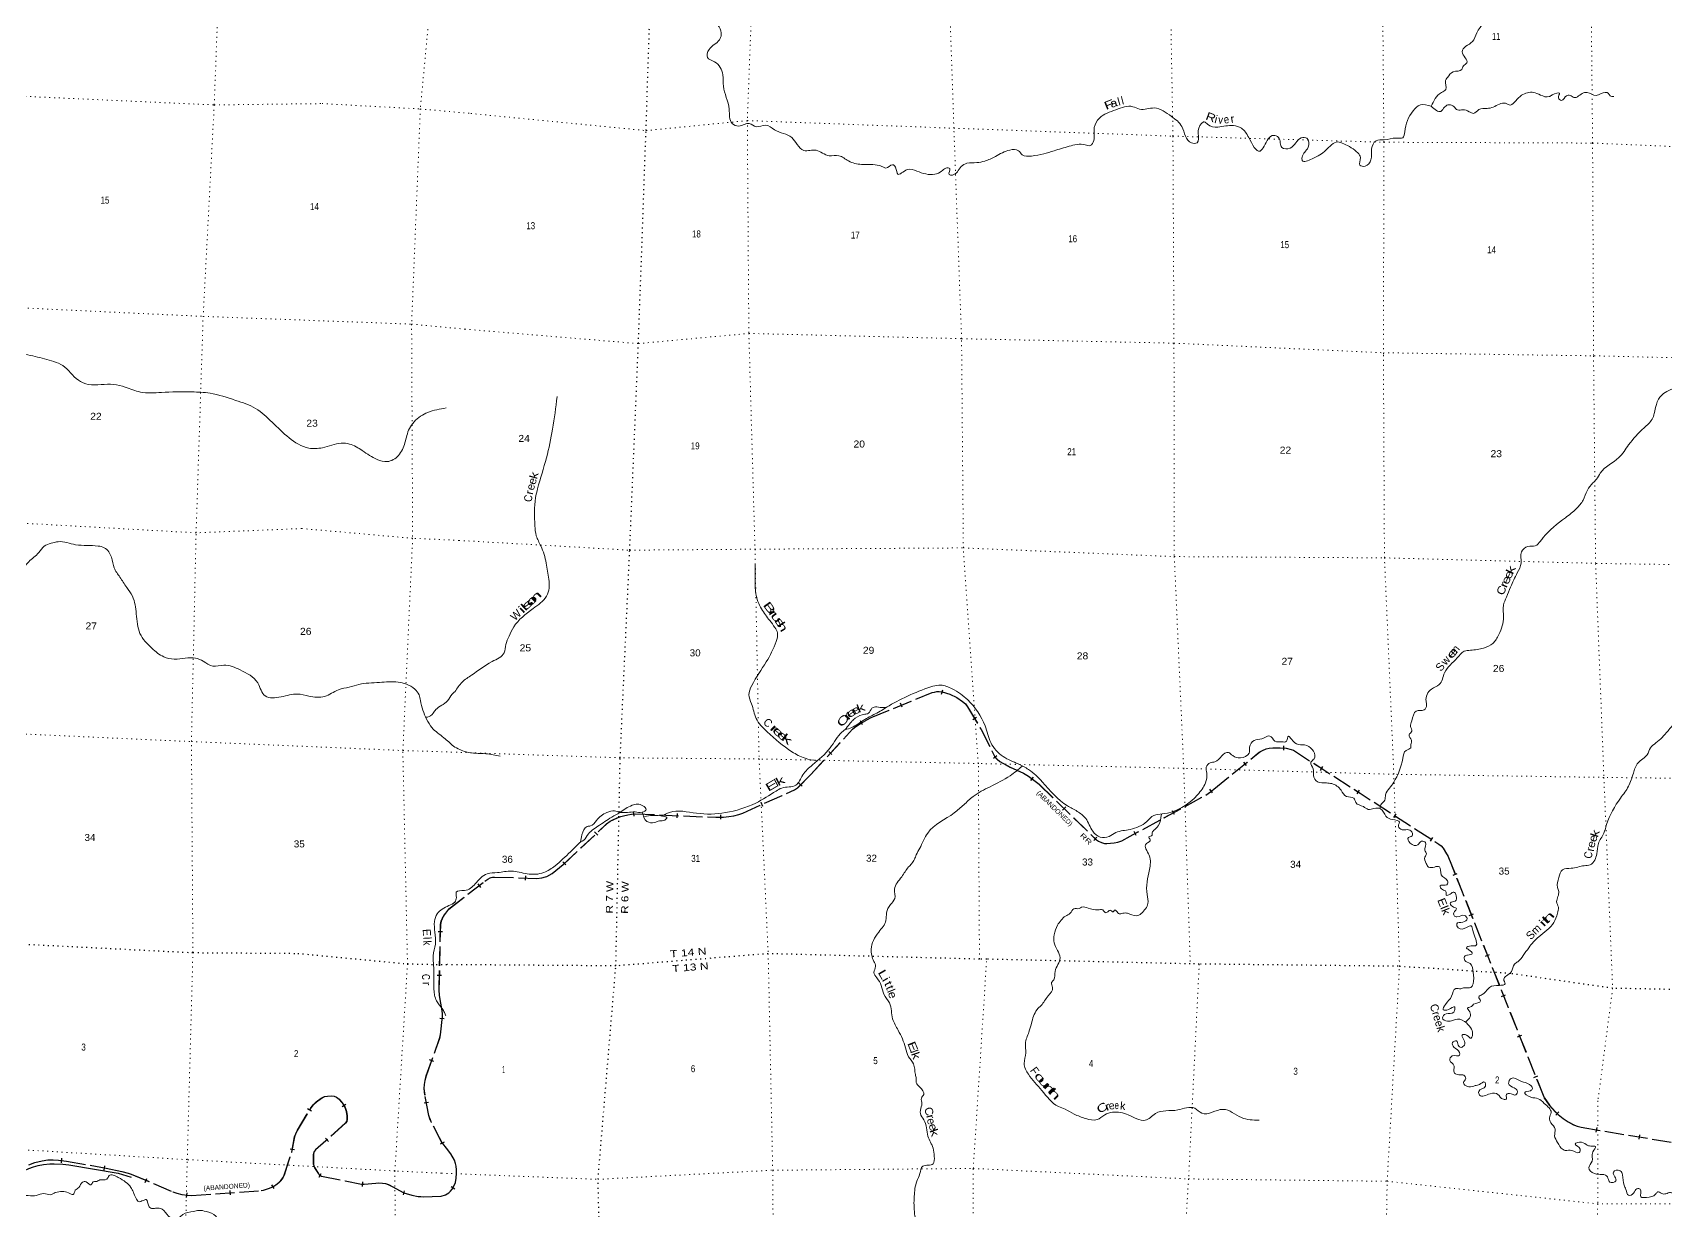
# Model space of a CAD drawing. Header units: feet. Extents: x -757852 to -501257, y -360805 to -170898.
# Drawn here: x -640442 to -599646, y -309366 to -279945 of the extents above; entities that cross this region are included whole.
import ezdxf
from ezdxf.enums import TextEntityAlignment as Align

# ---------------------------------------------------------------- set-up
doc = ezdxf.new("R2010")
doc.units = ezdxf.units.FT
doc.header["$LTSCALE"] = 80
doc.linetypes.add('DOTTED', pattern=[1.5, 0.3, -1.2])
doc.linetypes.add('LONG_DASHED', pattern=[7.5, 6, -1.5])
for name, color, linetype, lineweight in [('29', 7, 'Continuous', 25), ('34', 7, 'Continuous', 13), ('39', 7, 'Continuous', 13), ('41', 7, 'Continuous', 13), ('6', 7, 'DOTTED', 25), ('63', 7, 'Continuous', 25), ('7', 7, 'DOTTED', 13)]:
    doc.layers.add(name, color=color, linetype=linetype, lineweight=lineweight)

msp = doc.modelspace()

# ---------------------------------------------------------------- linework, layer by layer
at = {"layer": '29'}
msp.add_lwpolyline([(-646015.31, -311522.09), (-645696.04, -311306.99), (-645441.97, -311114.11), (-645360.72, -311066.31), (-645152.31, -310954.01), (-641922.14, -309398.09), (-641740.79, -309291.1), (-641652.38, -309225.56), (-640865.07, -308511.28), (-640764.06, -308442.68), (-640646.45, -308373.71), (-640535.77, -308321.94), (-640423.26, -308279.5), (-640304.23, -308246.88), (-640170.52, -308220.78), (-640013.98, -308201.2), (-639901.47, -308201.19), (-639687.52, -308209.67), (-639534.58, -308227.3), (-638303.7, -308441.01), (-637981.21, -308535.89)], dxfattribs=at)
at = {"layer": '34', "linetype": 'LONG_DASHED'}
for points in [[(-630040.79, -301836.95), (-629139.79, -301146.07), (-629012.49, -301069.53), (-628947.4, -301046.28), (-628904.24, -301043.16), (-627845.54, -301076.52), (-627715.36, -301064.88), (-627627.03, -301036.97), (-627594.48, -301027.67), (-627455.01, -300950.93), (-627184.51, -300730.97), (-626097.46, -299713.15), (-626009.11, -299649.66), (-625939.37, -299615.93), (-625832.44, -299565.93), (-625741.51, -299532.69), (-625676.7, -299512.44), (-625569.76, -299489.18), (-625481.43, -299475.22), (-625382.17, -299464.99), (-623374.28, -299550.2), (-623180.07, -299546.16), (-623047.57, -299533.36), (-622924.36, -299513.6), (-622799.86, -299481.72), (-622698.87, -299446.15), (-621406.4, -298865.86), (-621331.11, -298815.29), (-620995.59, -298477.37), (-619954.17, -297347.77), (-619860.54, -297276.19), (-619758.25, -297208.75), (-619579.26, -297104.09), (-619485.1, -297057.38), (-617965.12, -296434.46), (-617905.55, -296421.47), (-617847.43, -296412.17), (-617793.97, -296412.17), (-617717.25, -296419.15), (-617523.9, -296475.41), (-617349.97, -296561.02), (-617208.17, -296654.05), (-617135.65, -296718.3), (-617082.65, -296790.11), (-616744.47, -297351.63), (-616408.52, -298025.88), (-616348.07, -298096.03), (-616273.68, -298156.5), (-616016.95, -298299.03), (-615687.88, -298444.9), (-615561.89, -298521.42), (-615291.31, -298725.21), (-613864.64, -300114.25), (-613809.59, -300150.85), (-613735.21, -300182.25), (-613658.49, -300202.02), (-613599.41, -300203.22), (-613414.41, -300191.55), (-613328.4, -300174.11), (-613228.06, -300137.83), (-611123.11, -298995.94), (-611013.09, -298911.21), (-610929.4, -298850.74), (-609789.63, -297925.78), (-609711.31, -297879.72), (-609622.98, -297844.84), (-609541.62, -297826.23), (-609451.4, -297815.32), (-609271.96, -297814.6), (-609120.86, -297823.9), (-608996.07, -297854.6), (-608939.54, -297877.4), (-605304.97, -300218.46), (-605250.39, -300262.48), (-605201.57, -300318.29), (-605115.67, -300460.52), (-605083.02, -300513.66), (-602681.42, -306546.51), (-602546.87, -306742.08), (-602402.74, -306901.4), (-602327.58, -306971.67), (-602202.83, -307072.34), (-602072.65, -307160.72), (-601937.82, -307235.15), (-601847.16, -307271.2), (-601750.29, -307295.64), (-598680.81, -307806.4)], [(-630202.5, -307685.62), (-630472.21, -307174.2), (-630502.45, -307099.72), (-630539.98, -306993.64), (-630637.6, -306490.32), (-630656.38, -306323.73), (-630649, -306223.44), (-630632.72, -306125.69), (-630602.94, -306004.59), (-630269.81, -305074.85), (-630250.67, -304978.31), (-630200.67, -304521.14), (-630197.7, -304454.58), (-630207.01, -304382.43), (-630274.47, -304000.72), (-630282.07, -303857.37), (-630245.93, -302223.41), (-630227.95, -302144.58), (-630202.36, -302081.74), (-630147.32, -301986.73), (-630116.29, -301942.09), (-630041.79, -301845.17)], [(-640534.14, -308236.11), (-640385.25, -308177.93), (-640203.07, -308136.59), (-640063.5, -308112.14), (-639933.22, -308107.49), (-639793.65, -308116.8), (-639593.58, -308140.08), (-638607.23, -308316.97), (-638216.41, -308400.75), (-638060.55, -308439.16), (-637978.4, -308467.06), (-636941.98, -308904.84), (-636836.93, -308940.72), (-636713.64, -308970.98), (-636576.39, -308994.25), (-636471.9, -309001.8), (-634735.17, -308875.01), (-634673.47, -308863.91), (-634619.97, -308851.11), (-634550.18, -308825.51), (-634440.84, -308781.29), (-634363.52, -308734.07), (-634284.98, -308674.22), (-634233.8, -308623.02), (-634184.95, -308555.52), (-634152.06, -308488.32), (-633964.2, -307910.13), (-633892.04, -307529.97), (-633863.92, -307454.63), (-633824.37, -307368.51), (-633499.85, -306826.5), (-633426.59, -306729.63), (-633352.15, -306662.13), (-633227.73, -306568.28), (-633180, -306543.43), (-633145.11, -306529.47), (-633077.64, -306520.16), (-632982.27, -306513.17), (-632910.72, -306518.39), (-632849.67, -306541.1), (-632789.18, -306589.98), (-632707.76, -306680.75), (-632638.34, -306795.1), (-632605.4, -306896.04), (-632591.44, -307007.76), (-632591.44, -307096.2), (-632598.42, -307145.08), (-632630.42, -307189.46), (-633116.25, -307624.99), (-633375.4, -307853.8), (-633403.32, -307884.05), (-633417.38, -307916.62), (-633428.91, -307969.01), (-633429.02, -308211.92), (-633419.6, -308252.96), (-633398.67, -308304.17), (-633303.29, -308453.12), (-633277.21, -308485.42), (-633226.52, -308513.64), (-632223.4, -308716.54), (-632156.44, -308719.62), (-631866.71, -308687.81), (-631795.86, -308687.04), (-631698.16, -308695.18), (-631627.78, -308702.2), (-631556.26, -308727.76), (-631169.16, -308931.58), (-630970.03, -308993.09), (-630811.85, -309021.02), (-630742.06, -309028.01), (-630679.04, -309031.07), (-630239.19, -309018.79)]]:
    msp.add_lwpolyline(points, dxfattribs=at)
at = {"layer": '39'}
for points in [[(-605495.3, -281784.59), (-605241.41, -281442), (-605135.12, -281366.12), (-605137.88, -281140.68), (-605091.95, -281067.35), (-604945.89, -280924.02), (-604731.42, -280862.85), (-604693.23, -280777.26), (-604605.02, -280700.94), (-604725.13, -280422.33), (-604631.49, -280285.77), (-604467.96, -280169.03), (-604358.28, -279948.35), (-604183.62, -279699.07), (-603891.04, -279134.74), (-603705.86, -278865.6), (-603430.96, -278713.34), (-603395.77, -278583.4), (-603555.54, -278368.22), (-603726.16, -278186.99), (-603675.19, -277898.47), (-603595.57, -277501.99), (-603503.93, -277365.39), (-603235, -277124.45), (-603164.26, -276763.97), (-603108.86, -276543.98), (-602880.76, -276330.21), (-602784.41, -276163.54), (-602811.23, -275935.5), (-602682.78, -275514.06), (-602588.86, -275107.87), (-602415.05, -274894.79), (-602333.55, -274761.96), (-602343.03, -274480.02), (-602244.57, -274309.37), (-602036.95, -274197.73)], [(-629307.27, -275177.18), (-629037.32, -275038.04), (-628660.59, -274914.43), (-628385.53, -274927.17), (-628150.88, -274949), (-627970.74, -275152.6), (-627826.28, -275335.21), (-627469.68, -275470.68), (-627386.45, -275263.44), (-627162.69, -275063.66), (-626950.69, -275022.55), (-626790.42, -275044.57), (-626520.37, -274841.89), (-626151.37, -274877.05), (-625935.83, -275113.71), (-626009.88, -275443.92), (-626067.45, -275842.95), (-625975.11, -275933.74), (-625728.26, -275863.3), (-625557.79, -275793.01), (-624971.09, -275801.28), (-624883.67, -275672.62), (-624897.18, -275477.11), (-624779.17, -275415.6), (-624275.55, -275538.56), (-623780, -275834.37), (-623614.58, -276323.35), (-623628.28, -276651.01), (-623683.86, -276879.05), (-623470.47, -277208.22), (-623047.24, -277502.27), (-622844.89, -277615.86), (-622654.48, -277896.18), (-622452.9, -278386.05), (-622630.61, -278679.52), (-622692.62, -278838.98), (-622746.12, -279149.57), (-622859.94, -279289.66), (-623123.6, -279305.36), (-623373.63, -279081.94), (-623497.39, -279131.24), (-623595.39, -279368.3), (-623434.5, -279621.74), (-623236.31, -279998.84), (-623283.42, -280122.45), (-623540.44, -280369.72), (-623581.26, -280567.93), (-623406.89, -280674.81), (-623197.38, -280997.85), (-623181.97, -281283.96), (-623038.56, -281854.91), (-622962.57, -282214.93), (-622799.26, -282279.29), (-622536.39, -282211.25), (-622359.44, -282294.04), (-622129.36, -282253.37), (-621907.02, -282371.48), (-621475.41, -282565.13), (-621336.79, -282739.55), (-621171.4, -282886.45), (-620861.77, -282881.93), (-620706.69, -282954.13), (-620539.36, -283018.58), (-620296.17, -283018.48), (-620056.07, -283151.1), (-619730.44, -283235.51), (-619286.98, -283266.46), (-619167.49, -283313.64), (-619123.62, -283328.8), (-618956.84, -283244.33), (-618881.96, -283308.53), (-618827.76, -283482.91), (-618589.86, -283365.97), (-618347.51, -283402.06), (-617899.16, -283481.42), (-617730.55, -283405.04), (-617624.31, -283331.17), (-617526.02, -283339.61), (-617541.6, -283490.14), (-617461.53, -283504.17), (-617241.47, -283290.21), (-617096.87, -283209.22), (-616853.25, -283191.02), (-616653.4, -283153.64), (-616385.37, -283037.43), (-616021.85, -282877.28), (-615811.22, -282894.49), (-615713.14, -282997.49), (-615482.7, -283027.26), (-615179.97, -282974.28), (-614920.83, -282894.08)], [(-605496.63, -281783.89), (-605256.39, -281910.48), (-605159.35, -281800.17), (-605047.5, -281744.54), (-604934.09, -281793.59), (-604837.54, -281876.43), (-604706.83, -281873.59), (-604547.12, -281919.74), (-604441.6, -281962.56), (-604306.72, -281867.25), (-604101.02, -281838.06), (-603947.47, -281803.58), (-603637.78, -281710.52), (-603518.19, -281753.68), (-603381.02, -281646.36), (-603237.11, -281509.02), (-602939.99, -281437.79), (-602766.69, -281504.4), (-602548.54, -281543.93), (-602471.17, -281501.54), (-602289.26, -281457.69), (-602318.01, -281569.67), (-602241.17, -281635.94), (-602113.85, -281520.32), (-602027.24, -281512.38), (-601929.99, -281565.05), (-601688.08, -281448.21), (-601597.45, -281440.36), (-601376.03, -281512.17), (-601250.31, -281464.93), (-601065.37, -281463.41), (-601024.6, -281524.77), (-600930.47, -281539.14)], [(-614920.83, -282894.08), (-614546.44, -282784.49), (-614139.59, -282748.14), (-614019.4, -282765.16), (-613927.95, -282636.6), (-613914.3, -282310.95), (-613786.26, -282078.64), (-613375.41, -281871.35), (-612949.55, -281795.21), (-612784.14, -281855.59), (-612415.65, -281826.35), (-611988.47, -282038), (-611725.09, -282291.92), (-611487.38, -282698.16), (-611344.57, -282693.59), (-611319.07, -282462.81), (-611234.85, -282213.34), (-611169.58, -282172.67), (-611084.62, -282235.11), (-610827, -282305.79), (-610436.12, -282265.02), (-610240.73, -282332.17), (-610055.26, -282566.08), (-609771.71, -282903.01), (-609672.38, -282780.67), (-609432.92, -282510.84), (-609311.56, -282564.11), (-609224.99, -282815.74), (-609022.25, -282826.72), (-608743.04, -282575.97), (-608600.51, -282583.47), (-608573.64, -282809.49), (-608724.11, -283055.34), (-608717.96, -283135.98), (-608473.86, -283097.66), (-608127.11, -282880.76), (-607828.84, -282674.74), (-607681.18, -282720.6), (-607330.77, -282948.48), (-607267.21, -283066.74), (-607279.67, -283255.58), (-607147.56, -283278.93), (-607003.18, -283121.47), (-606986.74, -282848.21), (-606875.48, -282645.68), (-606671.94, -282622.48), (-606365.43, -282579.65), (-606208.42, -282569.4), (-606158.78, -282423.71), (-605949.55, -281899.61), (-605767.15, -281749.12), (-605496.63, -281783.89)], [(-653273.42, -292494.56), (-653280.06, -292344.73), (-653194.18, -292133.85), (-653097.65, -291744.28), (-653139.3, -291487.78), (-653183.71, -291182.94), (-653072.12, -290988.84), (-652987.99, -290767.85), (-652908.98, -290667.4), (-652828.38, -290583.07), (-652531.16, -290287.31), (-652165.82, -289922.98), (-651678.79, -289441.23), (-651576.16, -289204.65), (-651508.85, -289089.8), (-651458.68, -288938.3), (-651299.76, -288858.07), (-651260, -288720.37), (-651215.99, -288651.15), (-651120.6, -288617.49), (-650858.59, -288361.02), (-650540.27, -288182.46), (-650156.25, -288029.78), (-649668.12, -287972.37), (-649574.09, -287757.68), (-649388.41, -287575.6), (-649145.13, -287499.61), (-648908.4, -287443.57), (-648819.51, -287427.83), (-648602.03, -287572.37), (-648156.02, -287666.67), (-647596.51, -287570.94), (-647064.15, -287436.27), (-646592.72, -287480.98), (-646158.8, -287810.24), (-645763.84, -288090.21), (-645316.67, -288061.87), (-644934.78, -287991.58), (-644555.74, -288031.82), (-644128.83, -288008.98), (-643755.51, -287725.3), (-643144.28, -287417.78), (-642950.89, -287404.82), (-642676.87, -287462.38), (-642328.2, -287588.28), (-641314.65, -287977.19), (-640877.95, -287964.67), (-640377, -288034.29), (-639911.78, -288163.29), (-639689.09, -288261.71), (-639300.37, -288627.98), (-639051.66, -288731.12), (-638416.21, -288731.92), (-638128.44, -288801.91), (-637749.47, -288922.58), (-637226.87, -288932.45), (-636464.4, -288920.54), (-636010.75, -288952.7), (-635369.82, -289130.61), (-634870.29, -289332.92), (-634456.88, -289677.73), (-634034.52, -290065), (-633544.47, -290323.36), (-633202.38, -290314.35), (-632730.93, -290202.2), (-632526.31, -290221.72), (-632204.8, -290387.12), (-631832.44, -290608.17), (-631582.44, -290661.06), (-631303.02, -290509.62), (-631139.88, -290188.18), (-631028.26, -289837.22), (-630748.83, -289528.93), (-630567.38, -289433.2), (-630109.99, -289320.68)], [(-598167.55, -288157.21), (-598372.21, -288251.93), (-598512.5, -288320.95), (-598722.95, -288295.69), (-598853.69, -288471.59), (-598917.44, -288618.94), (-599085.24, -288661.13), (-599357.66, -288793.32), (-599736.28, -288997.38), (-599870.39, -289231.55), (-599921.95, -289459.68), (-599977.52, -289601.2), (-600177.59, -289819.67), (-600563.39, -290244.9), (-600807.95, -290560.88), (-601271.2, -290945.99), (-601367.32, -291102.61), (-601455.91, -291195.02), (-601592.82, -291376.8), (-601703.11, -291623.63), (-601864.82, -291834.99), (-602141.46, -292061.66), (-602699.84, -292561.15), (-602766.19, -292648.07), (-602897.62, -292767.61), (-603082.89, -292783.21), (-603240.72, -292914.17), (-603251.33, -293195.63), (-603345.45, -293438.82), (-603512.61, -293796.94), (-603618.93, -294045.87), (-603689.98, -294247.37), (-603690.92, -294545.16), (-603805.63, -294981.02), (-603959.59, -295204.65), (-604187.4, -295319.82), (-604516.28, -295374.18), (-604669.65, -295400.62), (-604846.4, -295567.34), (-605162.54, -295935.91), (-605294.09, -296232.53), (-605491.62, -296342.4), (-605625.37, -296647.01), (-605611.61, -296745.94), (-605674.65, -296863.12), (-605870.3, -296892.56), (-605982.6, -297139.33), (-606015.97, -297277.36), (-605982.59, -297396.9), (-606049.04, -297487.84), (-605991.79, -297618.02), (-606002.41, -297728.43), (-606008.36, -297810.79), (-606120.39, -297874.46), (-606209.56, -298077.53), (-606434.5, -298671.68), (-606538.47, -298820.06), (-606638.75, -298982.61), (-606658.07, -299120.98), (-606736.51, -299209.62), (-606782.93, -299329.59)], [(-627338.98, -289038.23), (-627450.4, -289848.45), (-627603.84, -290565.08), (-627824.94, -291338.41), (-627876.46, -291564.53), (-627892.88, -292266.4), (-627858.45, -292512.73), (-627743.86, -292769.06), (-627609.16, -293196.93), (-627546.21, -293598.89), (-627535.31, -293820.5), (-627606.4, -294024.02), (-627937.25, -294333.87), (-628422.32, -294792.9), (-628538.21, -295021.47), (-628615.47, -295230.87), (-628660.49, -295437.03), (-628961.05, -295655.07), (-629473.48, -295994.7), (-629712.78, -296171.97), (-629890.88, -296410.63)], [(-642455.43, -295093.09), (-642108.01, -294873.81), (-641619.93, -294506.71), (-641182.67, -294005.54), (-640996.03, -293630.43), (-640826.62, -293455.96), (-640659.85, -293305.54), (-640541.57, -293163.9), (-640290.28, -292933.28), (-640153.45, -292774.03), (-639980.66, -292702.21), (-639804.68, -292662.64), (-639368.2, -292736.58), (-638805.98, -292769.62), (-638652.28, -292813.93), (-638473.36, -293049.94), (-638405.85, -293317.18), (-638262.95, -293546.21), (-638092.69, -293806.13), (-637949.53, -294025.1), (-637852.22, -294462.06), (-637760.43, -294957.18), (-637462.24, -295325.07), (-637168.05, -295536), (-636902.12, -295595.35), (-636370.6, -295571.27), (-636177.54, -295648.79), (-635941.36, -295769.69), (-635663.31, -295748.93), (-635260.06, -295864.22), (-634818.06, -296191.69), (-634631.37, -296516.39), (-634235.79, -296538.97), (-633827.73, -296467.36), (-633537.43, -296517.31), (-633147.62, -296529.68), (-632801.42, -296361.92), (-632534.29, -296296.62), (-632289.21, -296228.73), (-632044.96, -296192.99), (-631777.06, -296175.98), (-631312.38, -296170.23), (-631104.57, -296222.01), (-630894.56, -296344.22), (-630785.71, -296489.89), (-630751.1, -296629.57), (-630598.25, -297096.15), (-630464.93, -297306.83), (-630169.76, -297558), (-629928.66, -297770.51)], [(-622385.86, -293213.7), (-622386.72, -293593.99), (-622371.08, -293956.57), (-622231.38, -294342.3), (-622025.09, -294631.05), (-621896.56, -294807.24), (-621831.37, -294941.64), (-621864.53, -295156.14), (-622111.6, -295665.24), (-622473.09, -296254.04), (-622546.8, -296483.65), (-622479.75, -296710.65), (-622363.73, -297077.7), (-622090.08, -297408.34), (-621470.68, -297908.4), (-621142.86, -298071.34), (-620852.04, -298133.9)], [(-604641.46, -304661.25), (-604523.52, -304529.59), (-604534.71, -304406.57), (-604586.68, -304308.72), (-604513.8, -304286.35), (-604435.87, -304219.83), (-604267.03, -304133.4), (-604306.86, -304031.82), (-604221.13, -303975.56), (-604108.06, -303867.65), (-604038.07, -303796.91), (-603793.69, -303746.53), (-603649.99, -303703.76), (-603683.56, -303592.27), (-603617.25, -303507.36), (-603492.13, -303399.74), (-603413.43, -303214.53), (-603335.69, -303156.06), (-603195.42, -303002.52), (-603060.2, -302806.61), (-602808.54, -302531.04), (-602434.48, -302177.97), (-602340.54, -301942.82), (-602319.03, -301796.46), (-602361.89, -301652.54), (-602328.84, -301528.59), (-602311.72, -301398.22), (-602339.5, -301296.93), (-602307.59, -301050.2), (-602214.69, -300859.3), (-601996.71, -300820.35), (-601671.66, -300757.85), (-601526.42, -300735.23), (-601411.06, -300615.3), (-601361.23, -300461.58), (-601319.05, -300205.04), (-601184.33, -299944.73), (-601112.91, -299727.14), (-600765.84, -299067.55), (-600568, -298772.56), (-600445.83, -298447.55), (-600329.18, -298186.8), (-600099.31, -297983.13), (-600018.98, -297814.06), (-599881.43, -297690.64), (-599721.26, -297545.65), (-599533.39, -297332.91), (-599243.74, -296979.79), (-598898.8, -296497.23), (-598573.5, -296080.59), (-598506.02, -295945.4), (-598452.98, -295825.96), (-598366.27, -295746.33)], [(-629890.88, -296410.63), (-629958.11, -296471.69), (-630074.43, -296639.28), (-630367.54, -296858.07), (-630432.68, -296941.87), (-630576.91, -297044.28), (-630614.13, -297044.28)], [(-619229.63, -296876.48), (-618722.35, -296585.01), (-618147.85, -296341.47), (-617753.7, -296246.45), (-617468.38, -296335.91), (-617076.95, -296615.1), (-616645.93, -297263.49), (-616500.96, -297681.54), (-616193.54, -298029.11), (-615815.97, -298213.38), (-615557.94, -298352.49), (-615213.47, -298662.72), (-614586.33, -299261.57), (-614340.31, -299398.36), (-614129.42, -299576.56), (-613952.01, -299896.81), (-613768.53, -300044.15), (-613547.06, -300027.42), (-613373.96, -299931.03), (-613020.36, -299851.12), (-612605.68, -299651.97), (-612429.31, -299501.33), (-612215.39, -299464.3), (-611333.84, -298982.75), (-611137.96, -298685.7), (-611104.1, -298441.03), (-611116.73, -298293.83), (-611017.68, -298183.57), (-610904.58, -298160.17), (-610730.26, -298011.49), (-610565.53, -297928.99), (-610454.78, -298006.14), (-610265.12, -298061.07), (-610047.27, -297941.63), (-610033.84, -297797.08), (-609919.36, -297628.83), (-609725.34, -297583.26), (-609524.83, -297517.73), (-609403.11, -297641.43), (-609233.03, -297658.54)], [(-620147.43, -297361.17), (-620029.5, -297217.15), (-619969.55, -297146.17), (-619887.41, -297071.71), (-619651.95, -296972.82), (-619558.94, -296948.93), (-619469.5, -296820.32), (-619191.82, -296806.98), (-619084.94, -296791.47)], [(-620144.68, -297357.81), (-619975.7, -297303.63), (-619681.59, -297123.02), (-619388.43, -296963.16), (-619229.63, -296876.48)], [(-624721.19, -299517.67), (-624529, -299423.43), (-623854.21, -299445.93), (-623130.31, -299431.4), (-622374.98, -299190.25), (-621865.5, -298890.79), (-621723.05, -298815.79), (-621373.71, -298745.83), (-621198.85, -298488.51), (-620957.85, -298238.84), (-620513.75, -297813.03), (-620217.04, -297415.81), (-620143.03, -297358.06)], [(-629928.66, -297770.51), (-629610.87, -297915.03), (-629119.48, -297959.21), (-628759.13, -298020.32)], [(-609233.03, -297658.54), (-609113.76, -297644.47), (-609064.64, -297520.91), (-608988.04, -297597.23), (-608814.24, -297728.24), (-608603.74, -297751.48), (-608422.59, -298083.9), (-608501.04, -298172.53), (-608444.64, -298338.91), (-608440.42, -298502), (-608339.59, -298659.4), (-608111.16, -298689.12), (-607982.93, -298706.34), (-607747.6, -298871.04), (-607612.58, -299027.27), (-607430.68, -299069.94), (-607378.98, -299179.86), (-607192.42, -299281), (-607069.43, -299350.4), (-606926.15, -299325.73), (-606761.58, -299335.78), (-606627.21, -299520.16), (-606464.33, -299602.61), (-606289.06, -299671.27), (-606312.67, -299735.09), (-606254.99, -299847.17), (-606006.62, -299883.41), (-605975.48, -300012.95), (-606066.81, -300050.97), (-606023.91, -300192.87), (-605831.96, -300235.79), (-605735.34, -300143.57), (-605637.66, -300178.15), (-605658.3, -300372.83), (-605616.04, -300456.36), (-605654.17, -300539.95), (-605619.77, -300701.76), (-605561.63, -300793.73), (-605288.06, -300784.31), (-605244.46, -300982.57), (-605091.31, -301137.22), (-605103.57, -301231.5), (-605271.05, -301259.61), (-605214.96, -301353.54), (-605129.62, -301399.89), (-605119.78, -301494.7), (-605024.66, -301466.84), (-604930.99, -301414.8), (-604896.04, -301639), (-605017.74, -301686.34), (-604975.43, -301767.86), (-604864.4, -301832.95), (-604916.31, -301904.12), (-604924.69, -302004.53), (-604852.99, -302032.44), (-604663.22, -301996.82), (-604600.83, -302078.83), (-604703.33, -302164.87), (-604859.04, -302205.34), (-604819.21, -302306.92), (-604612.03, -302299.9), (-604500.56, -302260.37), (-604453.07, -302378.24), (-604383.69, -302591.21), (-604369.19, -302744.49), (-604500.23, -302761.42), (-604617.86, -302806.84), (-604552.8, -302860.75), (-604470.45, -302949.28), (-604585.94, -302988.72), (-604663.07, -303021.05), (-604657.39, -303121.79), (-604524.64, -303203.51), (-604445.26, -303418.74), (-604452.09, -303710.35), (-604506.43, -303799.57), (-604669.38, -303805.66), (-604758.37, -303829.64), (-604884.87, -303824.54), (-604987.87, -304017.22), (-605143.37, -304220.68), (-605194.73, -304354.25), (-605068, -304349.29), (-604909.71, -304284.74), (-604932.95, -304418.99), (-605126.88, -304460.54), (-605215.6, -304558.98), (-605086.87, -304640.6), (-604842.45, -304588.21), (-604617.58, -304684.25), (-604488.53, -304838.31)], [(-615710.23, -298267.04), (-616017.83, -298508.28), (-616520.72, -298783.76), (-616944.56, -299030.98), (-617176.44, -299234.59), (-617416.36, -299438.01), (-618077.32, -299941.03), (-618277.19, -300322.5), (-618363.41, -300485.4), (-618408.23, -300596.99), (-618479.11, -300705.93), (-618555.41, -300788.58), (-618727.93, -301031.88), (-618906.11, -301345.46), (-618901.52, -301578.99), (-619009.55, -301729.28), (-619104.75, -301932.21), (-619121.36, -302126.99), (-619300.94, -302414.38), (-619489.88, -302844.4), (-619422.62, -303147.88), (-619381.3, -303271.63), (-619421.03, -303423.59), (-619349.81, -303558.13), (-619237.78, -303752.03), (-619172.51, -303968.93), (-619034.83, -304183.57), (-618953.75, -304583.97), (-618815.67, -304867.04), (-618632.99, -305306.13), (-618557.77, -305527.3), (-618431.39, -305709.47), (-618385.29, -305972.18), (-618363.53, -306073.32), (-618361.78, -306169.95), (-618276.12, -306288.75), (-618175.9, -306472.3), (-618236.27, -306561.37), (-618223.59, -306706.56), (-618237.34, -306778.67), (-618261.47, -306951.13), (-618170.59, -307104.26), (-618071.63, -307513.15), (-617941.95, -307812.11), (-617914.61, -308018.02), (-617941.08, -308204.51), (-618199.8, -308266.61), (-618274.44, -308449.91), (-618349.26, -308641.26), (-618414.31, -309015.96), (-618404.39, -309450.84), (-618354.72, -309647.24), (-618141.88, -309914.02), (-617798.95, -310204.1), (-617602.25, -310301.46), (-617487.73, -310475.29), (-617222.05, -310630.68), (-617132.59, -310930.67), (-617156.47, -311264.11), (-617087.77, -311334.2), (-617109.36, -311655.63), (-617143.11, -312067.31), (-617178.11, -312312.74)], [(-626752.96, -300160), (-626718.91, -299987.75), (-626583.36, -299777.76), (-626500.58, -299761.67), (-626354.66, -299624.37), (-626092.74, -299425.52), (-625900.88, -299385.93), (-625769.24, -299429.39)], [(-625769.24, -299429.39), (-625972.89, -299543.14), (-626317.92, -299772.16), (-626582.51, -299999.12), (-626712.59, -300146.87), (-626748.98, -300156.04)], [(-625769.24, -299429.39), (-625461.5, -299247.75), (-625326.16, -299218.85), (-625192.52, -299262.36), (-625114.14, -299348.79), (-625212.26, -299418.83), (-625390.99, -299412.46), (-625578.22, -299426), (-625769.24, -299429.39)], [(-625209.33, -299418.83), (-625091.97, -299650.28), (-624901.7, -299679.07), (-624778.09, -299635.8), (-624647.05, -299618.88), (-624597.33, -299555.7), (-624658.99, -299528.04), (-624953.81, -299500.72), (-625155.87, -299523.49)], [(-612238.57, -299472.32), (-612318.82, -299761.59), (-612434.14, -299879.51), (-612469.74, -299941.02), (-612471.06, -299997.33), (-612552.31, -300033.58), (-612517.75, -300102.84), (-612614.61, -300205.11), (-612543.04, -300496.62), (-612539.37, -300854.88), (-612596.14, -301477.29), (-612573.24, -301701.2), (-612634.56, -301830.5), (-612869.8, -302005.86), (-613081.45, -301946.36), (-613197.96, -301943.52), (-613294.8, -301959.27), (-613363.51, -301889.18), (-613413.25, -301867.84), (-613444.37, -301909.34), (-613521.77, -301867.21), (-613562.61, -301894.38), (-613625.77, -301931.07), (-613704.57, -301862.75), (-613821.08, -301859.9), (-614071.27, -301815.57), (-614231.6, -301795.56), (-614290.65, -301828.32), (-614427.39, -301831.02), (-614516.49, -301945.56), (-614634.64, -302013.1), (-614745.66, -302119.05), (-614835.05, -302245.65), (-614914.97, -302483.16), (-614917.57, -302680.29), (-614831.7, -302875.56), (-614769.6, -303056.16), (-614894.15, -303397.21), (-614927.22, -303607.69), (-614981.04, -303674.79), (-614957.9, -303802.13), (-615067.29, -304010.74), (-615245.69, -304247.85), (-615346.61, -304352.04), (-615483.36, -304698.83), (-615548.66, -304912.54), (-615635.83, -305202.19), (-615627.14, -305431.79), (-615667.5, -305696.42), (-615561.27, -305966.63), (-615225.04, -306371.25), (-614812.38, -306773.7), (-614645.15, -306842.17), (-614418.79, -306960.37), (-614126, -307074.17), (-613845.2, -307099.13), (-613651.45, -306979.1), (-613258.15, -306920.28), (-613064.57, -306979.33), (-612851.8, -307077.08), (-612641.68, -307116.42), (-612388.5, -306947.53), (-611831.69, -306858.5), (-611404.62, -306816.6), (-611226.56, -306937.65), (-610699.78, -306843.86), (-610240.28, -307048.24), (-609797.72, -307117.39)], [(-630039.29, -301750.8), (-629895.59, -301664.89), (-629854.65, -301547.17), (-629857.57, -301414.29), (-629655.71, -301376.96), (-629386.56, -301212.49), (-629083.14, -300958.3), (-628827.19, -300928.33), (-628478.59, -300890.55), (-628086.24, -300958.48), (-627667.44, -300926.44), (-627390.11, -300756.14), (-627004.14, -300409.39), (-626748.98, -300156.04)], [(-630039.29, -301750.8), (-630335.7, -301961.61), (-630400.87, -302148.91), (-630391.79, -302420.63), (-630377.26, -302714.62), (-630435.12, -303008.69), (-630423.31, -303252.33), (-630418.02, -303670.75), (-630400.09, -303988.96), (-630347.56, -304135.15), (-630209.7, -304325.83), (-630151.85, -304421.88), (-630115.21, -304508.4)], [(-604488.53, -304838.31), (-604468.33, -305005.82), (-604499.88, -305065.42), (-604612.59, -304986.2), (-604725.17, -304987.48), (-604677.68, -305105.35), (-604668.69, -305236.36), (-604748.44, -305294.78), (-604819.53, -305240.73), (-604861.18, -305131.05), (-604964.76, -305176.82), (-604931.14, -305286.3), (-604789.62, -305422.56), (-604787.15, -305489.02), (-604972.52, -305508.64), (-605033.41, -305619.84), (-604927.81, -305745.16), (-604929.93, -305835.66), (-604912.24, -305938.72), (-604766.5, -305980.51), (-604660.6, -306007.24), (-604636.32, -306086.3), (-604690.57, -306171.51), (-604558.48, -306281.38), (-604396.94, -306249.1), (-604287.8, -306223.59), (-604165.73, -306160.17), (-604141.97, -306261.36), (-604309.93, -306396.1), (-604287.94, -306487.19), (-604023.86, -306453.39), (-603829.29, -306470.21), (-603693.47, -306592.24), (-603614.84, -306582.09), (-603624.73, -306489.28), (-603543.39, -306449.01), (-603381.39, -306483.15), (-603344.65, -306373.37), (-603419.53, -306309.17), (-603561.61, -306197.04), (-603496.33, -306069.85), (-603286.59, -306125.27), (-603089.33, -306198.5), (-602967.7, -306326.23), (-603015.13, -306377.39), (-603160.84, -306420.11), (-603010.81, -306536.46), (-602822.84, -306577.26), (-602670.85, -306695.67), (-602501.31, -306923.16), (-602542.68, -307058.98), (-602507.29, -307178.57), (-602398.51, -307340.19), (-602412.51, -307508.87), (-602337.89, -307669.66), (-602203.38, -307848), (-602151.58, -307867.38), (-601984.76, -307867.42), (-601799.03, -307918.24), (-601772.99, -307836.37), (-601896.72, -307712.62), (-601740.82, -307664.1), (-601595.88, -307740.08), (-601475.83, -307763.13), (-601391.65, -307773.23), (-601457.12, -307908.47), (-601476.54, -308137.39), (-601556.69, -308298.42), (-601417.5, -308448.71), (-601091.77, -308529.1), (-601034.52, -308659.27), (-600883.16, -308632.78), (-600906.83, -308527.57), (-600942.26, -308410), (-600776.65, -308375.81), (-600716.78, -308479.89), (-600678.66, -308740.4), (-600632.85, -308844.14), (-600565.94, -308990.65), (-600438.02, -308935.42), (-600355.08, -308826.77), (-600275.01, -308840.8), (-600257.25, -309026.35), (-600114.91, -309041.9), (-599892.02, -308964.84), (-599840.44, -308907.74), (-599736.78, -308944.48), (-599630.46, -308953.11), (-599517.12, -308919.65), (-599398.15, -308988.96), (-599238.16, -309023.05)], [(-641400.63, -309080.32), (-641365.32, -309185.46), (-641365.35, -309342.31), (-641226.44, -309414.38), (-641002.6, -309390.16), (-640803.3, -309148.11), (-640715.52, -309019.73), (-640552.07, -308997.93), (-640350.95, -308997.24), (-640164.67, -308947.9), (-640002.52, -308976.34), (-639876.47, -308923.38), (-639700.8, -308895.87), (-639544.83, -308930.18), (-639433.33, -308973.37), (-639376.22, -308864.28), (-639287.94, -308794.23), (-639193.98, -308659.98), (-639107.31, -308652.23), (-638980.62, -308730.01), (-638930.42, -308654.92), (-638861.88, -308648.7), (-638760.26, -308607.16), (-638590.78, -308585.52), (-638530.22, -308498.65), (-638302.11, -308542.92), (-637990.82, -308792.51), (-637862.92, -309057.33), (-637796.88, -309147.57), (-637677.43, -309116.56), (-637606.57, -309098.33), (-637540.44, -309262.98), (-637473.46, -309317.04), (-637372.83, -309313.68), (-637204.54, -309338.27), (-637048.13, -309511.34), (-636911.28, -309585.37), (-636769.36, -309540.87), (-636689.12, -309470.61), (-636419.67, -309393.31), (-636290.28, -309366.59), (-636106.02, -309395.62), (-635865.65, -309510.6), (-635771.23, -309669.96), (-635600.22, -309744.89), (-635271, -310000.99), (-634981.47, -310392.77), (-634834.9, -310600)]]:
    msp.add_spline(points, degree=3, dxfattribs=at)
at = {"layer": '6'}
for points in [[(-626224.9, -312065.34), (-626315.29, -308591.78), (-625868.94, -303260.23), (-625761.34, -298061.27), (-625523.37, -292873.55), (-625306.14, -287713.48), (-625115.27, -282391.8), (-624940.98, -277005.33), (-624746.34, -271693.8), (-624492.99, -266339.15)], [(-661556.02, -301641.71), (-657828.04, -301739.73), (-652435.79, -301941.36), (-647046.56, -302337.97), (-641737.91, -302662.05), (-636437.8, -302927.59), (-633815.99, -302946.99), (-631075.76, -303208.85), (-630079.85, -303228.37)], [(-598577.83, -303866.99), (-600963.47, -303819.61), (-603509.43, -303451.64), (-606321.03, -303270.35), (-611292.16, -303213.45), (-611517.18, -303209.97), (-616603.45, -303091.91), (-616784.33, -303091.52), (-622063.11, -302954.67), (-625868.94, -303260.23), (-630079.85, -303228.37)]]:
    msp.add_lwpolyline(points, dxfattribs=at)
at = {"layer": '63'}
for p, q in [((-617729.17, -296468.27), (-617698.27, -296362.07)), ((-618718.82, -296797.92), (-618760.77, -296695.57)), ((-619705.1, -297236.17), (-619760.93, -297140.68)), ((-616950.93, -297106.7), (-616856.18, -297049.63)), ((-609183.02, -297870.67), (-609176.22, -297760.27)), ((-620469.75, -297981.51), (-620551.08, -297906.54)), ((-616434.9, -298072.63), (-616351.11, -298000.43)), ((-610111.89, -298252.34), (-610181.59, -298166.46)), ((-615499.16, -298631.89), (-615432.61, -298543.53)), ((-608261.36, -298374.29), (-608201.47, -298281.3)), ((-621218.23, -298773.27), (-621296.72, -298695.34)), ((-610961.42, -298936.18), (-611026.2, -298846.52)), ((-607346.82, -298963.36), (-607286.92, -298870.37)), ((-625413.91, -299519.03), (-625425.25, -299409)), ((-622195.62, -299275.56), (-622240.93, -299174.65)), ((-614706.29, -299365.28), (-614629.13, -299286.03)), ((-611909.21, -299479.83), (-611961.95, -299382.61)), ((-624334.53, -299559.99), (-624329.84, -299449.48)), ((-623244.39, -299598.01), (-623246.69, -299487.42)), ((-606432.27, -299552.42), (-606372.38, -299459.43)), ((-626323.75, -299994.21), (-626399.35, -299913.46)), ((-613926.86, -300124.15), (-613849.7, -300044.9)), ((-612865.41, -299998.55), (-612918.16, -299901.33)), ((-605517.73, -300141.49), (-605457.83, -300048.5)), ((-627117.84, -300737.72), (-627193.44, -300656.98)), ((-628125.76, -301118.22), (-628122.28, -301007.66)), ((-604947.04, -300991.77), (-604844.28, -300950.86)), ((-629245.88, -301298.14), (-629313.19, -301210.37)), ((-604544.7, -302002.47), (-604441.93, -301961.56)), ((-630199.56, -302410.83), (-630310.15, -302408.38)), ((-604142.35, -303013.17), (-604039.58, -302972.26)), ((-630223.62, -303498.4), (-630334.2, -303495.95)), ((-603740, -304023.87), (-603637.24, -303982.96)), ((-630156.68, -304583.41), (-630266.63, -304571.38)), ((-603337.66, -305034.57), (-603234.89, -304993.66)), ((-630420.15, -305644.14), (-630524.27, -305606.83)), ((-602935.31, -306045.27), (-602832.54, -306004.36)), ((-632710.39, -306773.74), (-632615.84, -306716.34)), ((-630550.92, -306671.99), (-630659.51, -306693.05)), ((-633477.18, -306886.95), (-633572.08, -306830.13)), ((-602381.7, -306990.2), (-602306.16, -306909.41)), ((-633126.45, -307566.31), (-633052.61, -307648.67)), ((-601372.06, -307409.77), (-601353.9, -307300.66)), ((-600298.97, -307588.33), (-600280.82, -307479.22)), ((-633902.31, -307854.9), (-634010.98, -307834.27)), ((-630158.34, -307661.09), (-630256.18, -307712.69)), ((-639724.57, -308175.68), (-639711.79, -308065.81)), ((-638655.76, -308359.57), (-638636.23, -308250.7)), ((-637629.01, -308669.46), (-637585.97, -308567.57)), ((-634409.58, -308821.37), (-634467.23, -308726.97)), ((-633282.95, -308540.02), (-633229.14, -308443.38)), ((-632197.81, -308768.27), (-632192.73, -308657.78)), ((-629894.9, -308838.18), (-629988.52, -308779.23)), ((-636598.44, -309041.73), (-636579.95, -308932.68)), ((-635501.52, -308981.59), (-635509.57, -308871.28)), ((-631180.03, -308981.08), (-631147.38, -308875.39))]:
    msp.add_line(p, q, dxfattribs=at)
at = {"layer": '63', "linetype": 'LONG_DASHED'}
for points in [[(-630041.84, -301838.72), (-629142.1, -301142.68), (-629070.72, -301094.45), (-629010.28, -301059.56), (-628984.71, -301049.1), (-628948.25, -301042.23), (-628904.32, -301039.06), (-627845.66, -301072.41), (-627716.17, -301060.84), (-627628.21, -301033.04), (-627596.05, -301023.85), (-627457.31, -300947.52), (-627187.21, -300727.88), (-626100.07, -299709.98), (-626011.21, -299646.12), (-625941.13, -299612.23), (-625834.02, -299562.14), (-625742.83, -299528.81), (-625677.75, -299508.47), (-625570.52, -299485.15), (-625481.96, -299471.15), (-625382.29, -299460.88), (-623374.24, -299546.1), (-623180.31, -299542.06), (-623048.09, -299529.29), (-622925.19, -299509.58), (-622801.05, -299477.79), (-622700.39, -299442.34), (-621408.4, -298862.26), (-621333.73, -298812.11), (-620998.55, -298474.54), (-619956.94, -297344.73), (-619862.92, -297272.85), (-619760.41, -297205.27), (-619581.21, -297100.48), (-619486.79, -297053.64), (-617966.34, -296430.53), (-617906.31, -296417.44), (-617847.76, -296408.07), (-617793.78, -296408.07), (-617716.48, -296415.1), (-617522.41, -296471.57), (-617347.93, -296557.45), (-617205.67, -296650.78), (-617132.61, -296715.52), (-617079.24, -296787.83), (-616740.87, -297349.65), (-616405.08, -298023.59), (-616345.2, -298093.08), (-616271.37, -298153.09), (-616015.12, -298295.36), (-615685.98, -298441.26), (-615559.59, -298518.02), (-615288.64, -298722.09), (-613862.05, -300111.05), (-613807.64, -300147.22), (-613733.89, -300178.36), (-613657.93, -300197.93), (-613599.5, -300199.12), (-613414.95, -300187.48), (-613329.51, -300170.15), (-613229.74, -300134.08), (-611125.35, -298992.49), (-611015.54, -298907.92), (-610931.89, -298847.48), (-609791.97, -297922.4), (-609713.11, -297876.02), (-609624.2, -297840.91), (-609542.33, -297822.19), (-609451.66, -297811.22), (-609271.84, -297810.5), (-609120.24, -297819.83), (-608994.81, -297850.69), (-608937.65, -297873.74), (-605302.57, -300215.13), (-605247.54, -300259.51), (-605198.25, -300315.86), (-605112.17, -300458.39), (-605079.34, -300511.81), (-602677.78, -306544.57), (-602543.65, -306739.53), (-602399.81, -306898.52), (-602324.89, -306968.57), (-602200.39, -307069.04), (-602070.5, -307157.22), (-601936.06, -307231.44), (-601845.9, -307267.29), (-601749.45, -307291.62), (-598680.14, -307802.36)], [(-630206.13, -307687.53), (-630475.93, -307175.93), (-630506.28, -307101.18), (-630543.95, -306994.72), (-630641.66, -306490.94), (-630660.5, -306323.81), (-630653.08, -306222.95), (-630636.74, -306124.86), (-630606.87, -306003.41), (-630273.77, -305073.75), (-630254.73, -304977.69), (-630204.76, -304520.83), (-630201.81, -304454.75), (-630211.06, -304383.05), (-630278.55, -304001.19), (-630286.17, -303857.43), (-630250.02, -302222.9), (-630231.87, -302143.34), (-630206.05, -302079.93), (-630150.78, -301984.53), (-630119.6, -301939.67), (-630045.04, -301842.67)], [(-640535.73, -308232.33), (-640386.46, -308174), (-640203.88, -308132.57), (-640063.93, -308108.05), (-639933.16, -308103.39), (-639793.28, -308112.72), (-639592.98, -308136.02), (-638606.44, -308312.95), (-638215.49, -308396.75), (-638059.4, -308435.22), (-637976.94, -308463.23), (-636940.52, -308901.01), (-636835.78, -308936.78), (-636712.81, -308966.96), (-636575.9, -308990.17), (-636471.9, -308997.69), (-634735.68, -308870.94), (-634674.31, -308859.9), (-634621.16, -308847.18), (-634551.65, -308821.68), (-634442.69, -308777.62), (-634365.84, -308730.68), (-634287.68, -308671.13), (-634236.93, -308620.35), (-634188.48, -308553.4), (-634155.87, -308486.78), (-633968.18, -307909.11), (-633896, -307528.86), (-633867.71, -307453.06), (-633828, -307366.6), (-633503.25, -306824.2), (-633429.63, -306726.85), (-633354.77, -306658.97), (-633229.93, -306564.8), (-633181.71, -306539.7), (-633146.17, -306525.48), (-633078.07, -306516.08), (-632982.27, -306509.06), (-632909.84, -306514.34), (-632847.61, -306537.49), (-632786.35, -306587), (-632704.45, -306678.3), (-632634.59, -306793.38), (-632601.38, -306895.14), (-632587.34, -307007.5), (-632587.34, -307096.49), (-632594.5, -307146.66), (-632627.35, -307192.22), (-633113.52, -307628.05), (-633372.53, -307856.73), (-633399.83, -307886.32), (-633413.46, -307917.88), (-633424.81, -307969.46), (-633424.92, -308211.46), (-633415.68, -308251.72), (-633395.02, -308302.27), (-633299.96, -308450.72), (-633274.52, -308482.22), (-633225.08, -308509.75), (-632222.9, -308712.46), (-632156.57, -308715.51), (-631866.96, -308683.71), (-631795.71, -308682.94), (-631697.79, -308691.1), (-631626.87, -308698.17), (-631554.61, -308724), (-631167.59, -308927.77), (-630969.06, -308989.1), (-630811.29, -309016.96), (-630741.76, -309023.92), (-630679, -309026.97), (-630239.3, -309014.69)], [(-630235.21, -309013.22), (-630128.24, -308976.99), (-630042.13, -308925.4), (-630003.17, -308889.18), (-629957.1, -308835.39), (-629901.7, -308732.21), (-629880.3, -308674.03), (-629859.46, -308566.46), (-629849.04, -308433.64), (-629851.77, -308351.31), (-629862.74, -308263.49), (-629875.91, -308193.24), (-629902.24, -308112.01), (-629994.39, -307956.14), (-630104.1, -307811.24), (-630191.33, -307696)]]:
    msp.add_lwpolyline(points, dxfattribs=at)
at = {"layer": '7'}
for points in [[(-636664.9, -311777.54), (-636579.34, -308100.04), (-636437.8, -302927.59), (-636474.68, -297655.88), (-636358.17, -292440.53), (-636182.79, -287047.77), (-635905.3, -281750.23), (-635700.29, -276378.37), (-635366.68, -271088.35), (-635122.28, -266046.31)], [(-622734.8, -271795.19), (-622385.79, -276892.61), (-622585, -282141.65), (-622546.59, -287456.85), (-622393.41, -292849.3), (-622290.93, -298089.61), (-622063.11, -302954.67), (-621950.52, -308364.24), (-621923.33, -312182.52)], [(-616784.33, -303091.52), (-616812.54, -298199.13), (-617187.06, -292817.37), (-617231.56, -287590.56), (-617424.05, -282331.96), (-617602.01, -277053.6), (-617457, -271887.75)], [(-612087.08, -271994.63), (-612044.68, -277225.41), (-611949.74, -282529.92), (-611924.05, -287701.95), (-611916.19, -293034.51), (-611680.21, -298324.35), (-611517.18, -303209.97)], [(-606661.73, -312591.8), (-606597.44, -308640.25), (-606288.89, -303271.14), (-606429.84, -298472.58), (-606665.1, -293066.05), (-606690.66, -287974.52), (-606677.36, -282682.71), (-606725.46, -277437.7), (-606696.51, -272077.86)], [(-601434.07, -272139.86), (-601516.91, -277397.77), (-601464.16, -282701.25), (-601439.85, -288018.12), (-601388.52, -293210.89), (-601181.84, -298550.32), (-600963.47, -303819.61), (-601330.81, -306633.79), (-601334.72, -309205.31), (-601445.81, -312000.72)], [(-630122.39, -273556.49), (-630250.06, -276515.17), (-630755.78, -281850.89), (-630972.95, -287226.45), (-630948.14, -292576.27), (-631192.35, -297908.88), (-631075.76, -303208.85), (-631390.28, -308382.74), (-631376.4, -311923.91)], [(-655631.26, -280845.49), (-651430.63, -281150.6), (-646341.36, -281326.07), (-641226.17, -281510.28), (-635905.3, -281750.23), (-633211.75, -281717.24), (-630755.78, -281850.89), (-629494.7, -281963.65)], [(-629494.7, -281963.65), (-625115.27, -282391.8), (-622585, -282141.65), (-617424.05, -282331.96), (-611949.74, -282529.92), (-606677.36, -282682.71), (-601466.21, -282703.21), (-598028.42, -282850.12)], [(-661100.87, -285891.81), (-657294.44, -285973.9), (-651686.73, -286398.43), (-646571.97, -286677.14), (-641400.61, -286788.44), (-636180.42, -287033.76), (-630972.95, -287226.45), (-629642.96, -287351.61)], [(-629642.96, -287351.61), (-625306.14, -287713.48), (-622548.64, -287458.81), (-617229.55, -287590.61), (-611924.05, -287701.95), (-606691.92, -287942.29), (-601421.77, -288018.56), (-598165.56, -288096.38)], [(-629788.22, -292630.31), (-630948.14, -292576.27), (-633719.03, -292333.71), (-636358.17, -292440.53), (-641667.55, -292144.58), (-646654.86, -292070.35), (-651984.01, -291683.38), (-657529.02, -291322.85), (-661254.45, -291201.19)], [(-629788.22, -292630.31), (-625523.37, -292873.55), (-622393.41, -292849.3), (-617187.06, -292817.37), (-611916.19, -293034.51), (-606665.1, -293066.05), (-601372.26, -293203.24), (-598300.37, -293253.25)], [(-661409.16, -296434.34), (-657739.77, -296527.65), (-652169.33, -296993.43), (-646867.87, -297206.72), (-641574.61, -297425.82), (-636474.68, -297655.88), (-631189.56, -297878.79), (-629933.76, -297919.16)], [(-598439.74, -298584.9), (-601181.84, -298550.32), (-606429.84, -298472.58), (-611680.21, -298324.35), (-616800.58, -298203.45), (-622290.93, -298089.61), (-625761.34, -298061.27), (-629933.76, -297919.16)], [(-616947.19, -312317.09), (-616938.83, -308319.51), (-616603.45, -303091.91)], [(-611292.16, -303213.45), (-611558.47, -308581.58), (-611808.95, -312454.91)], [(-630223.22, -308438.46), (-631390.28, -308382.74), (-636579.34, -308100.04), (-641906.18, -307779.5), (-647216.6, -307523.74), (-652511.68, -307374.97), (-656479.58, -307124.2)], [(-630223.22, -308438.46), (-626315.29, -308591.78), (-621950.52, -308364.24), (-616938.83, -308319.51), (-611558.47, -308581.58), (-606597.44, -308640.25), (-601348.73, -309202.96), (-598717.49, -309209.76)]]:
    msp.add_lwpolyline(points, dxfattribs=at)

# ---------------------------------------------------------------- texts
at = {"layer": '41'}
for s, rotation, width, p in [('F', 21.826, 1.55, (-613507.35, -281831.69)), ('a', 16.904, 1.2, (-613401.94, -281799.78)), ('R', 338.984, 1.25, (-611037.86, -282149.81)), ('v', 354.962, 0.9, (-610766.08, -282216.67)), ('e', 8.954, 0.9, (-610599.54, -282209.44)), ('r', 10.335, 1.1, (-610446.78, -282193.66)), ('e', 75.855, 1.05, (-627903.99, -291317.99)), ('k', 73.835, 1.25, (-627819.93, -291033.77)), ('e', 73.835, 1.1, (-627862.28, -291175.48)), ('C', 81.648, 0.9, (-627961.57, -291593.56)), ('r', 78.472, 1.1, (-627936.36, -291449.04)), ('k', 64.832, 1.5, (-603418.17, -293405.47)), ('r', 66.549, 1.45, (-603590.26, -293774.92)), ('e', 65.125, 1.35, (-603536.77, -293660.46)), ('e', 64.832, 1.35, (-603475.76, -293528.04)), ('s', 43.14, 2.25, (-628013.56, -294295.75)), ('o', 42.953, 1.95, (-627911.3, -294200.41)), ('n', 42.953, 2.05, (-627808.14, -294104.38)), ('C', 67.196, 1.15, (-603651.02, -293915.79)), ('i', 43.14, 1.8, (-628157.2, -294430.34)), ('l', 43.14, 1.75, (-628096.3, -294373.28)), ('B', 305.29, 1.75, (-622114.58, -294368.85)), ('r', 305.797, 1.85, (-622018.58, -294503.29)), ('u', 305.797, 1.8, (-621938.49, -294611.52)), ('s', 306.096, 1.95, (-621851.75, -294728.51)), ('h', 301.233, 1.6, (-621788.09, -294839.24)), ('e', 48.237, 1.9, (-604899.75, -295506.98)), ('C', 49.965, 1.6, (-620122.92, -297196.52)), ('r', 49.506, 2.05, (-620010.92, -297073.3)), ('e', 38.03, 1.75, (-619929.94, -297007.09)), ('e', 29.06, 1.45, (-619830.88, -296953.85)), ('k', 22.457, 1.45, (-619713.03, -296904.4)), ('r', 317.517, 2.15, (-621973.14, -297401.44)), ('e', 319.267, 1.85, (-621875.89, -297491.2)), ('e', 319.267, 1.85, (-621766.34, -297586.82)), ('k', 321.619, 2, (-621658.94, -297671.16)), ('E', 30.678, 1.65, (-621933.87, -298838.32)), ('l', 28.38, 1.15, (-621815.13, -298772.65)), ('k', 27.152, 1.6, (-621718.45, -298723.52)), ('e', 74.361, 1.1, (-601405.11, -300248.46)), ('k', 71.773, 1.3, (-601306.99, -299979.89)), ('e', 71.746, 1.15, (-601360.78, -300103.13)), ('C', 80.033, 0.9, (-601474.57, -300505.61)), ('r', 78.908, 1.1, (-601428.85, -300366.32)), ('i', 46.937, 1.8, (-602646.95, -302258.48)), ('h', 47.6, 2, (-602495.13, -302112.02)), ('t', 45.937, 1.95, (-602565.37, -302184.66)), ('k', 272.707, 0.9, (-630681.58, -302690.92)), ('C', 270.716, 0.75, (-630714.11, -303536.35)), ('L', 300.247, 1.55, (-619274.03, -303519.64)), ('i', 299.788, 1.3, (-619208.33, -303644)), ('t', 296.183, 1.3, (-619149.32, -303742.32)), ('t', 293.389, 1.2, (-619110.49, -303838.21)), ('e', 287.89, 1.15, (-619049.98, -304013.57)), ('E', 292.243, 1.45, (-618542.66, -305312.58)), ('k', 288.529, 1.3, (-618466.42, -305532.21)), ('o', 309.662, 1.8, (-615346.68, -306111.49)), ('u', 309.662, 1.95, (-615247.74, -306229.39)), ('r', 311.958, 2.15, (-615139.43, -306345.25)), ('t', 312.028, 1.9, (-615057.6, -306440.2)), ('h', 312.028, 2, (-614979.85, -306523.94)), ('C', 34.992, 1.45, (-613660.83, -306883.05)), ('r', 20.957, 1.35, (-613551.45, -306863.92)), ('e', 0.097, 0.7, (-613352.57, -306837.82)), ('C', 289.782, 1.1, (-618138.48, -306926.16)), ('r', 287.106, 1.25, (-618102.43, -307055.34)), ('e', 285.081, 1.05, (-618083.72, -307167.2)), ('e', 289.952, 1.2, (-618033.56, -307318.9)), ('k', 289.699, 1.35, (-618004.27, -307455.88))]:
    msp.add_text(s, height=200, rotation=rotation, dxfattribs=dict(at, width=width)).set_placement(p, align=Align.CENTER)
for s, rotation, p in [('l', 15.61, (-613274.05, -281760.96)), ('l', 14.152, (-613187.76, -281736.37)), ('i', 345.778, (-610895.51, -282205.82)), ('W', 43.7, (-628300.18, -294565.53)), ('m', 50.22, (-604836.98, -295431.01)), ('S', 50.53, (-605197.85, -295850.45)), ('w', 50.53, (-605064.9, -295691.49)), ('C', 317.106, (-622137.01, -297257.55)), ('m', 43.782, (-602809.26, -302416.76)), ('E', 272.216, (-630691.69, -302428.92)), ('l', 272.952, (-630684.4, -302571.69)), ('S', 46.654, (-602945.03, -302559.09)), ('r', 272.066, (-630693.57, -303706.18)), ('l', 292.389, (-619081.82, -303918.49)), ('l', 289.037, (-618508.23, -305428.75)), ('F', 306.574, (-615483.7, -305940.58)), ('e', 10.54, (-613465.32, -306843.78)), ('k', 354.779, (-613211.41, -306853.94))]:
    msp.add_text(s, height=200, rotation=rotation, dxfattribs=at).set_placement(p, align=Align.CENTER)
at = {"layer": '41', "width": 1.15}
msp.add_text('Elk', height=200, rotation=291.707, dxfattribs=at).set_placement((-605349.15, -301610.93))
at = {"layer": '41'}
msp.add_text('Creek', height=200, rotation=286.707, dxfattribs=at).set_placement((-605533.85, -304243.56))
at = {"layer": '6'}
for s, rotation, width, p in [('R 7 W', 88.814, 1.25, (-625945.99, -301952.53)), ('R 6 W', 88.814, 1.25, (-625564.09, -301960.44)), ('T 14 N', 4.59, 1.3, (-624508.21, -303049.11)), ('T 13 N', 4.59, 1.3, (-624455.75, -303417.57))]:
    msp.add_text(s, height=175, rotation=rotation, dxfattribs=dict(at, width=width)).set_placement(p)
at = {"layer": '63'}
for s, rotation, width, p in [('(ABANDONED)', 315.766, 1.05, (-615369.39, -298954.07)), ('RR', 315.766, 1.45, (-614282.91, -300011.12)), ('(ABANDONED)', 4.175, 0.95, (-636166.09, -308875.1))]:
    msp.add_text(s, height=120, rotation=rotation, dxfattribs=dict(at, width=width)).set_placement(p)
at = {"layer": '7'}
for s, width, p in [('11', 0.65, (-603974.46, -280124.28)), ('15', 0.85, (-638746.11, -284216.59)), ('14', 0.85, (-633511.68, -284377.82)), ('13', 0.85, (-628108, -284854.98)), ('18', 0.85, (-623967.32, -285060.85)), ('17', 0.85, (-619998.04, -285088.27)), ('16', 0.85, (-614566.33, -285180.56)), ('15', 0.85, (-609267.7, -285327.95)), ('14', 0.85, (-604098.04, -285455.92)), ('22', 1.1, (-639004.11, -289617.24)), ('23', 1.1, (-633603.32, -289789.39)), ('24', 1.1, (-628306.14, -290169.05)), ('19', 0.85, (-623998.14, -290355.72)), ('20', 1.1, (-619931.56, -290308.96)), ('21', 0.85, (-614590.33, -290500.28)), ('22', 1.1, (-609281.33, -290461.18)), ('23', 1.1, (-604014.37, -290550.31)), ('27', 1.1, (-639120.37, -294853.58)), ('26', 1.1, (-633761.43, -294988.97)), ('25', 1.1, (-628273.78, -295402.2)), ('30', 1.05, (-624024.88, -295526.96)), ('29', 1.1, (-619697.58, -295462.77)), ('28', 1.1, (-614352.44, -295602.04)), ('27', 1.1, (-609236.89, -295738.21)), ('26', 1.1, (-603954.68, -295915.67)), ('34', 1.05, (-639146.66, -300138.44)), ('35', 1.05, (-633916.59, -300299.91)), ('36', 1.05, (-628716.43, -300683.7)), ('31', 0.85, (-623985.95, -300661.76)), ('32', 1.05, (-619618.39, -300655.99)), ('33', 1.05, (-614221.62, -300751.63)), ('34', 1.05, (-609020.86, -300808.58)), ('35', 1.05, (-603810.83, -300977.98)), ('3', 0.85, (-639225.81, -305375.28)), ('2', 0.85, (-633912.99, -305536.55)), ('5', 0.85, (-619438.05, -305713.3)), ('1', 0.4, (-628706.4, -305935.59)), ('6', 0.85, (-623996.94, -305914.7)), ('4', 0.85, (-614050.05, -305785.49)), ('3', 0.85, (-608941.11, -305979.51)), ('2', 0.85, (-603901.39, -306197.36))]:
    msp.add_text(s, height=175, dxfattribs=dict(at, width=width)).set_placement(p)

doc.saveas('drawing.dxf')
